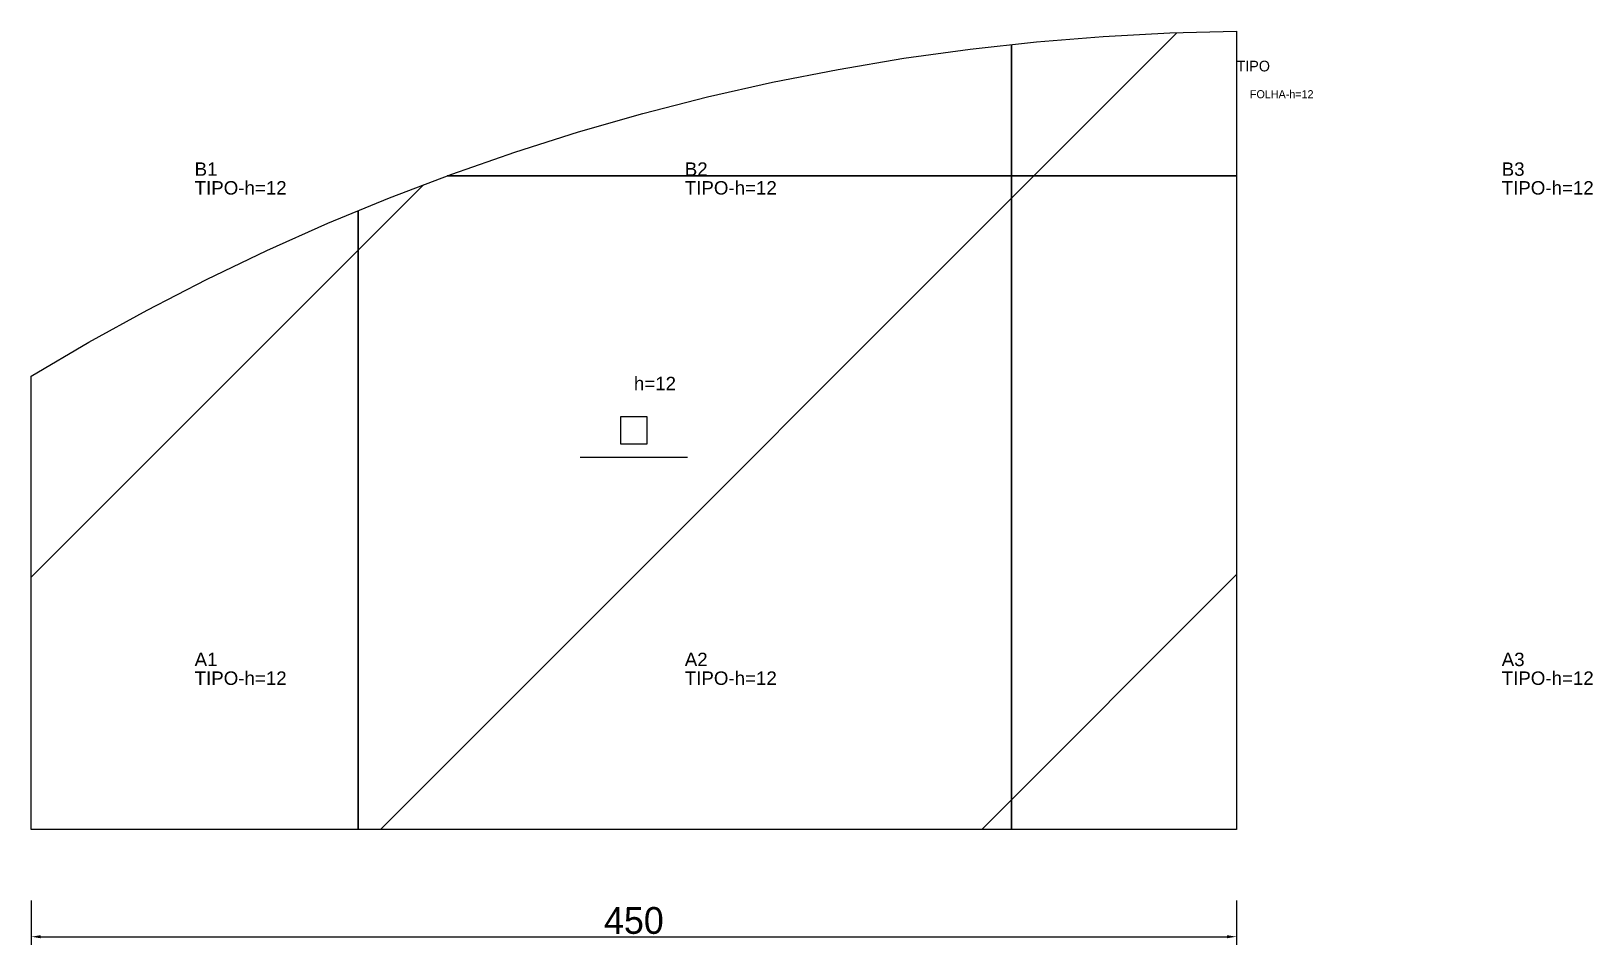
# Model space of a CAD drawing. Header units: metres. Extents: x 222 to 805, y -139 to 202.
import ezdxf

# ---------------------------------------------------------------- set-up
doc = ezdxf.new("R2010")
doc.units = ezdxf.units.M
for name, color, linetype in [('3', 3, 'CONTINUOUS'), ('AUX00', 7, 'CONTINUOUS'), ('COTA', 241, 'CONTINUOUS'), ('FOLHA', 255, 'CONTINUOUS'), ('Hachura', 251, 'CONTINUOUS'), ('NOMENCLATURA', 7, 'CONTINUOUS'), ('Nível', 160, 'CONTINUOUS'), ('Painéis', 200, 'CONTINUOUS'), ('Pilares', 5, 'CONTINUOUS'), ('SARR_2.2x7', 40, 'CONTINUOUS')]:
    doc.layers.add(name, color=color, linetype=linetype)
doc.styles.add('ARIAL', font='Arial.ttf')
doc.styles.add('STR_STANDARD', font='arial.ttf')
doc.dimstyles.new('EZ DXF', dxfattribs={"dimtxt": 10, "dimasz": 3.5, "dimexe": 3, "dimexo": 1.5, "dimgap": 1, "dimtad": 1, "dimdec": 1, "dimdsep": 46, "dimcen": 2.5, "dimazin": 3, "dimtfac": 1, "dimtmove": 0, "dimatfit": 3})

msp = doc.modelspace()

# ---------------------------------------------------------------- hatches: boundary and pattern name
at = {"layer": 'Hachura'}
h = msp.add_hatch(dxfattribs=at)
h.set_pattern_fill('ANSI31', scale=50)
h.paths.add_polyline_path([(672.2, 201.5), (672.2, -96.45), (222.2, -96.45), (222.2, 72.74), (243.68, 85.4), (265.51, 97.45), (287.66, 108.87), (310.14, 119.67), (332.9, 129.83), (355.95, 139.34), (379.25, 148.2), (402.8, 156.4), (426.56, 163.93), (450.53, 170.79), (474.69, 176.97), (499, 182.47), (523.47, 187.27), (548.05, 191.39), (572.75, 194.81), (597.53, 197.53), (622.38, 199.56), (647.28, 200.88)])
h = msp.add_hatch(dxfattribs=at)
h.set_pattern_fill('ANSI31', scale=50)
h.paths.add_polyline_path([(672.2, 201.5), (672.2, -96.45), (222.2, -96.45), (222.2, 72.74), (243.68, 85.4), (265.51, 97.45), (287.66, 108.87), (310.14, 119.67), (332.9, 129.83), (355.95, 139.34), (379.25, 148.2), (402.8, 156.4), (426.56, 163.93), (450.53, 170.79), (474.69, 176.97), (499, 182.47), (523.47, 187.27), (548.05, 191.39), (572.75, 194.81), (597.53, 197.53), (622.38, 199.56), (647.28, 200.88)])

# ---------------------------------------------------------------- linework, layer by layer
at = {"layer": '3'}
for points in [[(588.2, -96.45), (588.2, 196.506)], [(588.2, -96.45), (588.2, 196.506)], [(377.541, 147.55), (672.2, 147.55)], [(377.541, 147.55), (672.2, 147.55)], [(344.2, -96.45), (344.2, 134.492)], [(344.2, -96.45), (344.2, 134.492)]]:
    msp.add_lwpolyline(points, close=True, dxfattribs=at)
at = {"layer": 'Painéis', "color": 200}
for p, q in [((597.53, 197.53), (622.38, 199.56)), ((597.53, 197.53), (622.38, 199.56)), ((622.38, 199.56), (647.28, 200.88)), ((622.38, 199.56), (647.28, 200.88)), ((647.28, 200.88), (672.2, 201.5)), ((647.28, 200.88), (672.2, 201.5)), ((672.2, 201.5), (672.2, -96.45)), ((672.2, 201.5), (672.2, -96.45)), ((548.05, 191.39), (572.75, 194.81)), ((548.05, 191.39), (572.75, 194.81)), ((572.75, 194.81), (597.53, 197.53)), ((572.75, 194.81), (597.53, 197.53)), ((499, 182.47), (523.47, 187.27)), ((499, 182.47), (523.47, 187.27)), ((523.47, 187.27), (548.05, 191.39)), ((523.47, 187.27), (548.05, 191.39)), ((474.69, 176.97), (499, 182.47)), ((474.69, 176.97), (499, 182.47)), ((450.53, 170.79), (474.69, 176.97)), ((450.53, 170.79), (474.69, 176.97)), ((426.56, 163.93), (450.53, 170.79)), ((426.56, 163.93), (450.53, 170.79)), ((402.8, 156.4), (426.56, 163.93)), ((402.8, 156.4), (426.56, 163.93)), ((379.25, 148.2), (402.8, 156.4)), ((379.25, 148.2), (402.8, 156.4)), ((355.95, 139.34), (379.25, 148.2)), ((355.95, 139.34), (379.25, 148.2)), ((332.9, 129.83), (355.95, 139.34)), ((332.9, 129.83), (355.95, 139.34)), ((310.14, 119.67), (332.9, 129.83)), ((310.14, 119.67), (332.9, 129.83)), ((287.66, 108.87), (310.14, 119.67)), ((287.66, 108.87), (310.14, 119.67)), ((265.51, 97.45), (287.66, 108.87)), ((265.51, 97.45), (287.66, 108.87)), ((243.68, 85.4), (265.51, 97.45)), ((243.68, 85.4), (265.51, 97.45)), ((222.2, 72.74), (243.68, 85.4)), ((222.2, 72.74), (243.68, 85.4)), ((222.2, -96.45), (222.2, 72.74)), ((222.2, -96.45), (222.2, 72.74)), ((672.2, -96.45), (222.2, -96.45)), ((672.2, -96.45), (222.2, -96.45))]:
    msp.add_line(p, q, dxfattribs=at)
at = {"layer": 'Pilares'}
msp.add_lwpolyline([(442.2, 47.525), (452.2, 47.525), (452.2, 57.525), (442.2, 57.525)], close=True, dxfattribs=at)
msp.add_lwpolyline([(442.2, 47.525), (452.2, 47.525), (452.2, 57.525), (442.2, 57.525)], close=True, dxfattribs=at)
at = {"layer": 'SARR_2.2x7'}
msp.add_line((427.2, 42.525), (467.2, 42.525), dxfattribs=at)
msp.add_line((427.2, 42.525), (467.2, 42.525), dxfattribs=at)

# ---------------------------------------------------------------- texts
at = {"layer": '3', "style": 'STR_STANDARD'}
for s, p in [('B1', (283.2, 147.55)), ('B1', (283.2, 147.55)), ('B2', (466.2, 147.55)), ('B2', (466.2, 147.55)), ('B3', (771.2, 147.55)), ('B3', (771.2, 147.55)), ('A1', (283.2, -35.45)), ('A1', (283.2, -35.45)), ('A2', (466.2, -35.45)), ('A2', (466.2, -35.45)), ('A3', (771.2, -35.45)), ('A3', (771.2, -35.45))]:
    msp.add_text(s, height=5, dxfattribs=at).set_placement(p)
at = {"layer": 'AUX00', "style": 'STR_STANDARD'}
for p in [(283.2, 140.55), (283.2, 140.55), (466.2, 140.55), (466.2, 140.55), (771.2, 140.55), (771.2, 140.55), (283.2, -42.45), (283.2, -42.45), (466.2, -42.45), (466.2, -42.45), (771.2, -42.45), (771.2, -42.45)]:
    msp.add_text('TIPO-h=12', height=5, dxfattribs=at).set_placement(p)
at = {"layer": 'FOLHA'}
msp.add_text('FOLHA-h=12', height=3, dxfattribs=at).set_placement((677.2, 176.5))
msp.add_text('FOLHA-h=12', height=3, dxfattribs=at).set_placement((677.2, 176.5))
at = {"layer": 'NOMENCLATURA', "insert": (447.2, 72.525), "char_height": 5, "attachment_point": 1, "style": 'ARIAL'}
msp.add_mtext('h=12', dxfattribs=at)
msp.add_mtext('h=12', dxfattribs=at)
at = {"layer": 'Nível'}
msp.add_text('TIPO', height=4, dxfattribs=at).set_placement((672.2, 186.5))
msp.add_text('TIPO', height=4, dxfattribs=at).set_placement((672.2, 186.5))

# ---------------------------------------------------------------- dimensions: what is measured, and where the dimension line sits
at = {"layer": 'COTA'}
msp.add_linear_dim(base=(222.2, -136.45), p1=(222.2, -121.45), p2=(672.2, -121.45), dimstyle='EZ DXF', dxfattribs=at).render()
msp.add_linear_dim(base=(222.2, -136.45), p1=(222.2, -121.45), p2=(672.2, -121.45), dimstyle='EZ DXF', dxfattribs=at).render()

doc.saveas('drawing.dxf')
